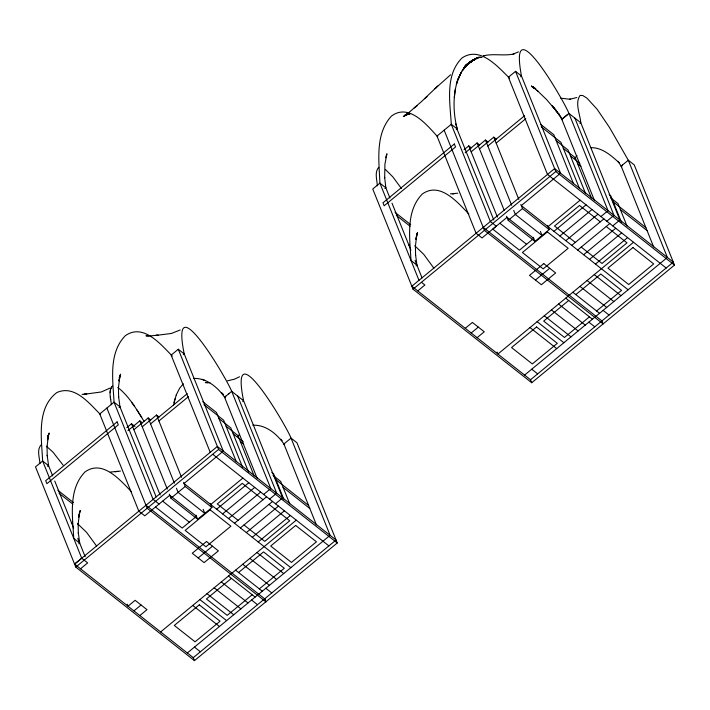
<?xml version="1.0" encoding="UTF-8"?>
<svg xmlns="http://www.w3.org/2000/svg" width="710" height="710" viewBox="0 0 710 710"><rect width="100%" height="100%" fill="white"/><g stroke="black" fill="none" stroke-linecap="round" stroke-linejoin="round"><path stroke-width="1.06" d="M47.046 446.102L47.233 455.873L47.206 455.367L48.573 465.689L52.691 475.922M78.153 523.483L78.34 533.254L78.313 532.74L79.68 543.061L78.783 543.798M118.446 387.278L118.623 397.05L118.597 396.535L119.963 406.857L156.165 496.911M415.412 245.589L415.59 255.36L415.563 254.855L416.93 265.167L416.042 265.904M111.337 404.7C111.053 398.789 107.893 390.846 112.562 386.045M47.02 446.847L48.573 434.334L47.517 439.836L49.194 433.011L48.431 434.973M78.127 524.228L79.68 511.715L78.624 517.217L80.301 510.384L79.538 512.354M118.419 388.024L119.963 375.51L118.907 381.013L120.585 374.179L119.209 377.587M415.385 246.334L416.93 233.821L415.874 239.323L417.551 232.489L416.797 234.46M110.156 392.612L110.538 389.133L111.656 386.702M454.311 97.563L455.341 88.874M173.409 405.587L176.231 394.982M173.977 402.588L174.971 398.718M385.53 157.744L386.95 153.742L384.918 164.188L384.678 177.855L384.651 177.34L385.832 187.795L389.941 198.028M176.222 394.973L179.728 388.059L183.349 383.764M47.73 436.614L48.537 434.946L47.81 436.41M238.107 436.508L239.066 434.831M574.798 158.561L576.964 155.392M437.715 85.99L434.946 88.723L450.61 74.763M409.058 112.375L406.892 114.292L422.068 101.06L435.86 87.818M464.988 66.589L469.097 62.764L475.176 59.072L470.943 61.433L467.286 64.477L471.946 60.687L479.179 57.031M465.05 66.527L470.943 61.433L477.12 57.963L469.896 62.169L463.497 68.497L467.011 64.583L472.088 60.776L468.005 63.625L465.219 66.057L473.348 60.252L466.239 64.956M424.544 98.743L426.958 96.64L425.441 97.962M465.077 65.968L471.626 61.442L465.29 65.56M385.459 187.502L385.832 187.795L384.935 188.532M257.055 478.061L224.555 397.218L224.999 396.846M316.403 524.841L283.893 443.99L284.346 443.626M653.653 246.947L621.152 166.105L621.596 165.732M622.049 165.368L622.492 164.995M290.851 567.68L184.032 483.483L223.304 451.134L184.227 353.917L178.29 349.24L171.154 355.124L210.231 452.341M628.11 289.786L521.291 205.598L560.563 173.24L521.477 76.023L515.549 71.346L508.404 77.23L547.49 174.447L666.166 267.998M47.676 466.417L48.573 465.689L48.2 465.396M119.076 407.593L119.963 406.857L119.599 406.564M183.331 354.654L184.218 353.917C169.548 281.684 226.437 377.96 231.691 391.334L270.776 488.551L263.641 494.435M456.335 129.699L457.222 128.971C453.184 113.263 452.723 96.205 457.488 80.594L456.344 84.304L461.163 72.411L457.843 79.405L461.624 71.71L466.577 65.125L462.157 70.805L465.307 66.571L468.946 62.959L476.037 58.362L468.076 63.74L462.778 69.704L469.896 62.169L473.996 59.525L468.946 62.959L464.58 67.486L471.049 61.3L478.203 57.404L470.224 61.885L477.306 57.794L474.156 59.312M520.59 76.76L521.477 76.023C507.996 4.375 563.66 100.048 568.95 113.44L608.035 210.666L600.891 216.55M126.753 427.677L131.51 423.755L134.953 426.47M464.012 149.792L468.769 145.87L471.351 147.902M127.951 430.659L139.843 420.852L142.435 422.885M465.21 152.765L477.102 142.959L479.685 145M133.906 429.71L148.186 417.942L150.768 419.983M471.165 151.825L485.436 140.056L488.027 142.089M142.24 426.808L156.519 415.039L159.102 417.072M479.498 148.914L493.778 137.145L496.361 139.187M150.573 423.897L187.307 393.633M487.832 146.012L524.566 115.739M158.916 420.995L188.505 396.606M496.166 143.101L525.764 118.721M225.443 396.482L225.895 396.118M228.567 393.908L229.019 393.544M566.722 115.286L561.814 119.324L594.314 200.176M567.166 114.913L567.609 114.55M193.51 378.465C206.29 377.702 217.739 387.296 224.555 397.218L231.691 391.334L243.565 400.688L282.642 497.905L275.507 503.789M242.669 401.425L243.565 400.688C228.895 328.455 285.784 424.731 291.038 438.105L330.114 535.322L187.325 652.978M579.928 123.531L580.816 122.803C580.079 114.132 574.683 103.216 580.034 95.415L582.786 95.539L586.913 98.113L597.11 109.225L609.615 127.658L628.297 160.22L667.373 257.437L524.583 375.084M252.849 425.237C265.629 424.482 277.077 434.067 283.893 443.99L291.038 438.105L296.975 442.791L337.241 542.981L194.46 660.628L193.262 657.655L74.577 564.104L81.721 558.22L42.636 461.012C41.615 438.345 36.219 408.348 56.809 392.559C74.648 384.509 89.3 403.484 100.492 414.533M74.585 564.104L217.366 446.457L336.043 540.008L193.262 657.655M194.46 660.628L75.775 567.086L218.565 449.43L178.29 349.24M617.931 161.268L621.152 166.105L628.297 160.22L634.225 164.898L674.5 265.096L531.719 382.743L413.034 289.192L555.815 171.545L515.549 71.346M417.773 290.896L424.908 285.012L421.518 282.34M80.514 568.781L87.658 562.897L81.721 558.22M210.293 503.425L211.935 507.508L197.655 519.276L170.95 498.225L185.23 486.465L183.588 482.374M547.552 225.54L549.194 229.623L534.914 241.391L508.209 220.34L522.489 208.571L520.847 204.489M210.737 504.535L242.864 478.061M547.996 226.65L580.123 200.176M216.674 509.212L248.802 482.738M553.933 231.327L586.061 204.853M222.603 513.889L254.73 487.415M559.862 236.004L591.989 209.53M228.54 518.566L260.668 492.092M565.799 240.681L597.927 214.207M465.245 328.313L472.39 322.438L484.255 331.783L477.111 337.667M234.477 523.243L266.605 496.769M571.736 245.358L603.864 218.884M133.924 610.884L141.068 605M198.179 557.936L212.459 546.176M269.569 499.112L276.714 493.228L237.628 396.011M471.183 332.99L478.318 327.115M535.429 280.051L549.709 268.282M606.828 221.218L613.972 215.343L574.887 118.126M240.406 527.92L272.533 501.446M577.665 250.035L609.792 223.561M612.765 225.895L619.901 220.02L580.824 122.803L568.95 113.449L561.814 119.333L558.681 114.159M139.861 615.561L146.997 609.677L135.131 600.323L127.986 606.207L127.17 604.157M246.343 532.598L278.471 506.123M583.602 254.712L615.73 228.238M252.281 537.275L284.408 510.801M589.531 259.39L621.658 232.915M258.209 541.952L290.337 515.478M595.468 264.067L627.596 237.593M160.629 631.927L296.274 520.155M633.533 242.27L497.879 354.041L497.08 352.053M231.416 578.384L206.432 598.974L227.2 615.348L252.183 594.758M238.56 572.5L263.543 551.91L284.311 568.284L259.327 588.874M568.674 300.499L543.683 321.08L564.459 337.454L589.442 316.864M575.81 294.614L600.802 274.024L621.569 290.39L596.586 310.98M530.521 379.761L673.311 262.114L554.625 168.572L411.836 286.219L530.521 379.761L531.719 382.743M378.767 167.311C374.276 172.184 377.081 179.941 377.356 185.869M414.178 107.973L416.983 105.799L415.03 107.308M41.171 444.859C36.503 449.661 39.654 457.613 39.946 463.523M408.623 245.021L409.537 244.346M71.373 522.906L72.278 522.24M465.396 65.506L467.011 64.344M406.999 114.115L403.369 116.52L406.484 114.541L405.241 115.135L408.339 114.008L404.62 115.304L409.998 114.026L406.404 114.461L409.342 114.132M109.73 388.201L101.361 391.955L84.126 394.307L86.806 393.917M466.47 64.592L468.618 63.181M180.18 329.99L171.385 333.46L155.517 335.484L158.197 335.093M239.518 376.77L234.495 379.184L227.484 380.817M466.603 64.557L470.002 62.56L467.792 63.811M518.477 51.857L513.082 54.155L514.067 53.907C503.976 56.267 493.441 53.259 483.35 55.85L485.356 55.46M473.313 59.773L472.541 60.19L478.868 57.421M576.804 97.536L569.518 99.32L570.68 99.311L560.74 98.211M474.963 58.823L480.492 57.288L479.081 57.483L482.019 57.368M455.163 193.404L452.492 193.794L457.71 193.191M117.913 471.298L115.233 471.68L120.451 471.076M150.52 335.883L157.203 335.226M110.227 472.088L116.91 471.431M450.424 193.857L454.169 193.546M82.058 394.378L85.803 394.059M590.755 147.644C602.231 147.396 611.479 155.765 619.439 163.034M209.92 382.726L205.288 382.575L208.11 382.699M148.772 335.928L145.94 335.803L149.65 335.963M480.661 57.324L481.327 57.377M202.181 379.353L204.977 380.427M533.805 87.676L535.802 88.848L532.216 86.735L535.615 88.697M532.216 86.735L534.266 87.96L531.444 86.123L534.923 88.564L531.444 86.123M414.826 245.802L423.79 254.411L433.899 268.238M117.851 387.491C129.309 396.366 136.506 409.413 144.148 421.465M46.461 446.315L52.851 451.995L63.039 465.059M77.567 523.696L86.531 532.305L96.64 546.132M533.627 87.65L532.376 86.7L538.091 91.306M509.514 78.109C497.621 66.607 480.217 45.946 462.157 57.856C444.753 75.003 450.069 102.355 451.285 124.294L490.37 221.511L496.299 226.188L482.019 237.948L476.091 233.27L437.005 136.054C426.257 124.206 408.685 103.03 391.432 116.129C374.933 133.977 379.051 160.851 379.894 183.118L418.98 280.335M562.551 119.91L558.841 113.724M621.152 166.105L621.898 166.69M540.878 124.516L553.8 134.705L573.529 183.784M541.215 126.815L560.935 142.355L579.458 188.434M556.196 140.651L568.062 150.005L585.493 193.36M563.323 148.31L575.198 157.664L591.421 198.037M570.458 155.96L579.786 163.309M577.585 163.611L580.975 166.282M609.153 194.593L610.848 195.933L621.454 222.319M610.351 197.566L617.975 203.584L626.966 225.949M613.245 201.88L645.878 227.608M620.371 209.53L647.076 230.581M555.815 171.545L674.5 265.096M600.287 221.822L579.52 205.456L554.537 226.046L575.304 242.412M606.225 226.499L626.992 242.873L602.009 263.463L581.233 247.089M456.849 128.679L493.832 220.047M437.75 136.639L437.005 136.054L451.285 124.294L457.222 128.971L455.687 123.655M522.489 208.571L549.194 229.623M594.261 274.628L620.966 295.671M587.126 280.503L613.83 301.555M499.875 223.242L526.58 244.293M579.99 286.387L606.686 307.439M603.118 310.385L609.056 315.054M572.846 292.272L599.551 313.323M468.857 214.021C457.515 202.306 439.987 181.361 422.299 194.016C405.312 211.411 409.883 238.453 411.001 260.49L416.93 265.167M483.226 227.395L601.911 320.938L603.109 323.92L484.424 230.368L444.149 130.178M565.71 298.156L592.415 319.207M588.838 322.145L594.767 326.822M558.566 304.04L585.271 325.082M551.43 309.924L578.135 330.966M385.832 187.795L379.894 183.118L372.759 189.002L413.034 289.192M544.286 315.799L570.991 336.851M537.15 321.683L563.855 342.735M395.088 212.37L410.682 224.662M396.286 215.343L410.149 226.268M530.006 327.567L556.711 348.619M531.728 369.209L537.656 373.877M172.255 355.994C160.709 344.332 143.234 322.952 125.324 335.706C108.346 353.101 112.917 380.143 114.035 402.18L153.112 499.396L159.049 504.073M224.555 397.218L225.292 397.804M283.893 443.99L284.639 444.575M202.767 401.727L216.55 412.59L236.279 461.669M203.956 404.7L223.677 420.24L242.598 467.322M218.937 418.545L230.803 427.899L248.642 472.256M226.073 426.195L237.939 435.549L254.171 475.922M233.199 433.845L243.37 441.868M240.335 441.505L243.725 444.176M271.894 472.478L273.59 473.818L283.787 499.192M273.093 475.46L280.725 481.469L289.707 503.834M275.986 479.774L308.619 505.493M283.113 487.424L309.817 508.475M218.565 449.43L337.241 542.981M212.778 454.338L328.908 545.884M263.037 499.716L242.261 483.341L217.278 503.931L238.045 520.306M268.966 504.393L289.733 520.767L264.75 541.348L243.983 524.983M119.963 406.857L114.026 402.18L99.755 413.948L138.832 511.165L144.769 515.842L169.752 495.252L196.457 516.303L182.177 528.062L155.481 507.02M185.23 486.465L211.935 507.508M257.011 552.513L283.716 573.565M249.867 558.397L276.572 579.449M162.617 501.136L189.321 522.187M242.731 564.281L269.436 585.324M265.859 588.27L271.797 592.948M235.587 570.166L262.292 591.208M131.599 491.906C120.256 480.191 102.728 459.246 85.04 471.901C68.053 489.297 72.624 516.339 73.742 538.384L79.68 543.061M145.967 505.28L264.652 598.832L265.851 601.805L147.165 508.253L106.89 408.064M228.451 576.041L255.156 597.092M251.58 600.039L257.517 604.716M221.307 581.925L248.012 602.976M214.171 587.809L240.876 608.86M48.573 465.68L42.636 461.012L35.5 466.887L75.775 567.086M207.036 593.693L233.732 614.745M199.892 599.577L226.596 620.62M57.829 490.255L73.423 502.547M59.028 493.228L72.89 504.162M192.756 605.452L219.461 626.504M194.469 647.094L200.406 651.771M385.352 169.424L392.861 176.905L401.487 188.576M536.991 90.303L546.638 99.631L556.418 111.062L552.123 105.604L559.569 115.331L555.451 109.713L559.027 114.718M280.734 439.197L282.216 440.661M221.396 392.426L223.623 394.618M552.646 106.367L557.075 111.772M131.918 402.685L134.43 406.235M136.923 409.927L141.743 417.507M540.408 231.416L542.049 235.507L515.353 214.455L513.703 210.373M493.778 137.145L518.824 199.448M533.272 237.309L534.914 241.391M485.436 140.056L511.661 205.27M477.102 142.959L504.144 210.222M506.567 216.257L508.209 220.34M468.769 145.87L497.417 217.127M392 203.149L410.921 250.222M415.039 260.455L422.033 277.85M264.652 598.832L265.851 601.805M203.158 509.31L204.799 513.392L178.095 492.349L176.453 488.258M156.519 415.039L181.538 477.271M196.013 515.194L197.655 519.276M148.186 417.942L174.403 483.164M139.843 420.852L167.294 489.128M169.308 494.151L170.95 498.225M131.51 423.755L160.158 495.021M54.741 481.034L73.671 528.107M77.781 538.34L85.191 556.764M110.343 397.059L110.618 399.703M117.097 421.873L45.706 480.697L46.904 483.67L118.295 424.846L117.097 421.873M454.356 143.979L382.965 202.803L384.154 205.785L455.545 146.961L454.356 143.979M507.011 217.358L492.731 229.126L519.436 250.177L533.716 238.409L507.011 217.358M210.133 509.816L185.15 530.405L205.918 546.78L230.91 526.19L210.133 509.816M547.392 231.921L522.409 252.511L543.177 268.886L568.16 248.296L547.392 231.921M206.521 541.499L192.241 553.259L204.107 562.613L218.387 550.853L206.521 541.499M543.78 263.605L529.5 275.373L541.366 284.728L555.646 272.959L543.78 263.605M199.288 604.858L174.305 625.448L195.072 641.813L220.056 621.223L199.288 604.858M295.671 525.444L270.688 546.025L291.455 562.4L316.438 541.81L295.671 525.444M536.547 326.964L511.555 347.554L532.331 363.928L557.314 343.338L536.547 326.964M632.929 247.55L607.938 268.14L628.714 284.515L653.697 263.925L632.929 247.55M406.892 114.124L404.664 115.801L406.972 114.15"/></g></svg>
